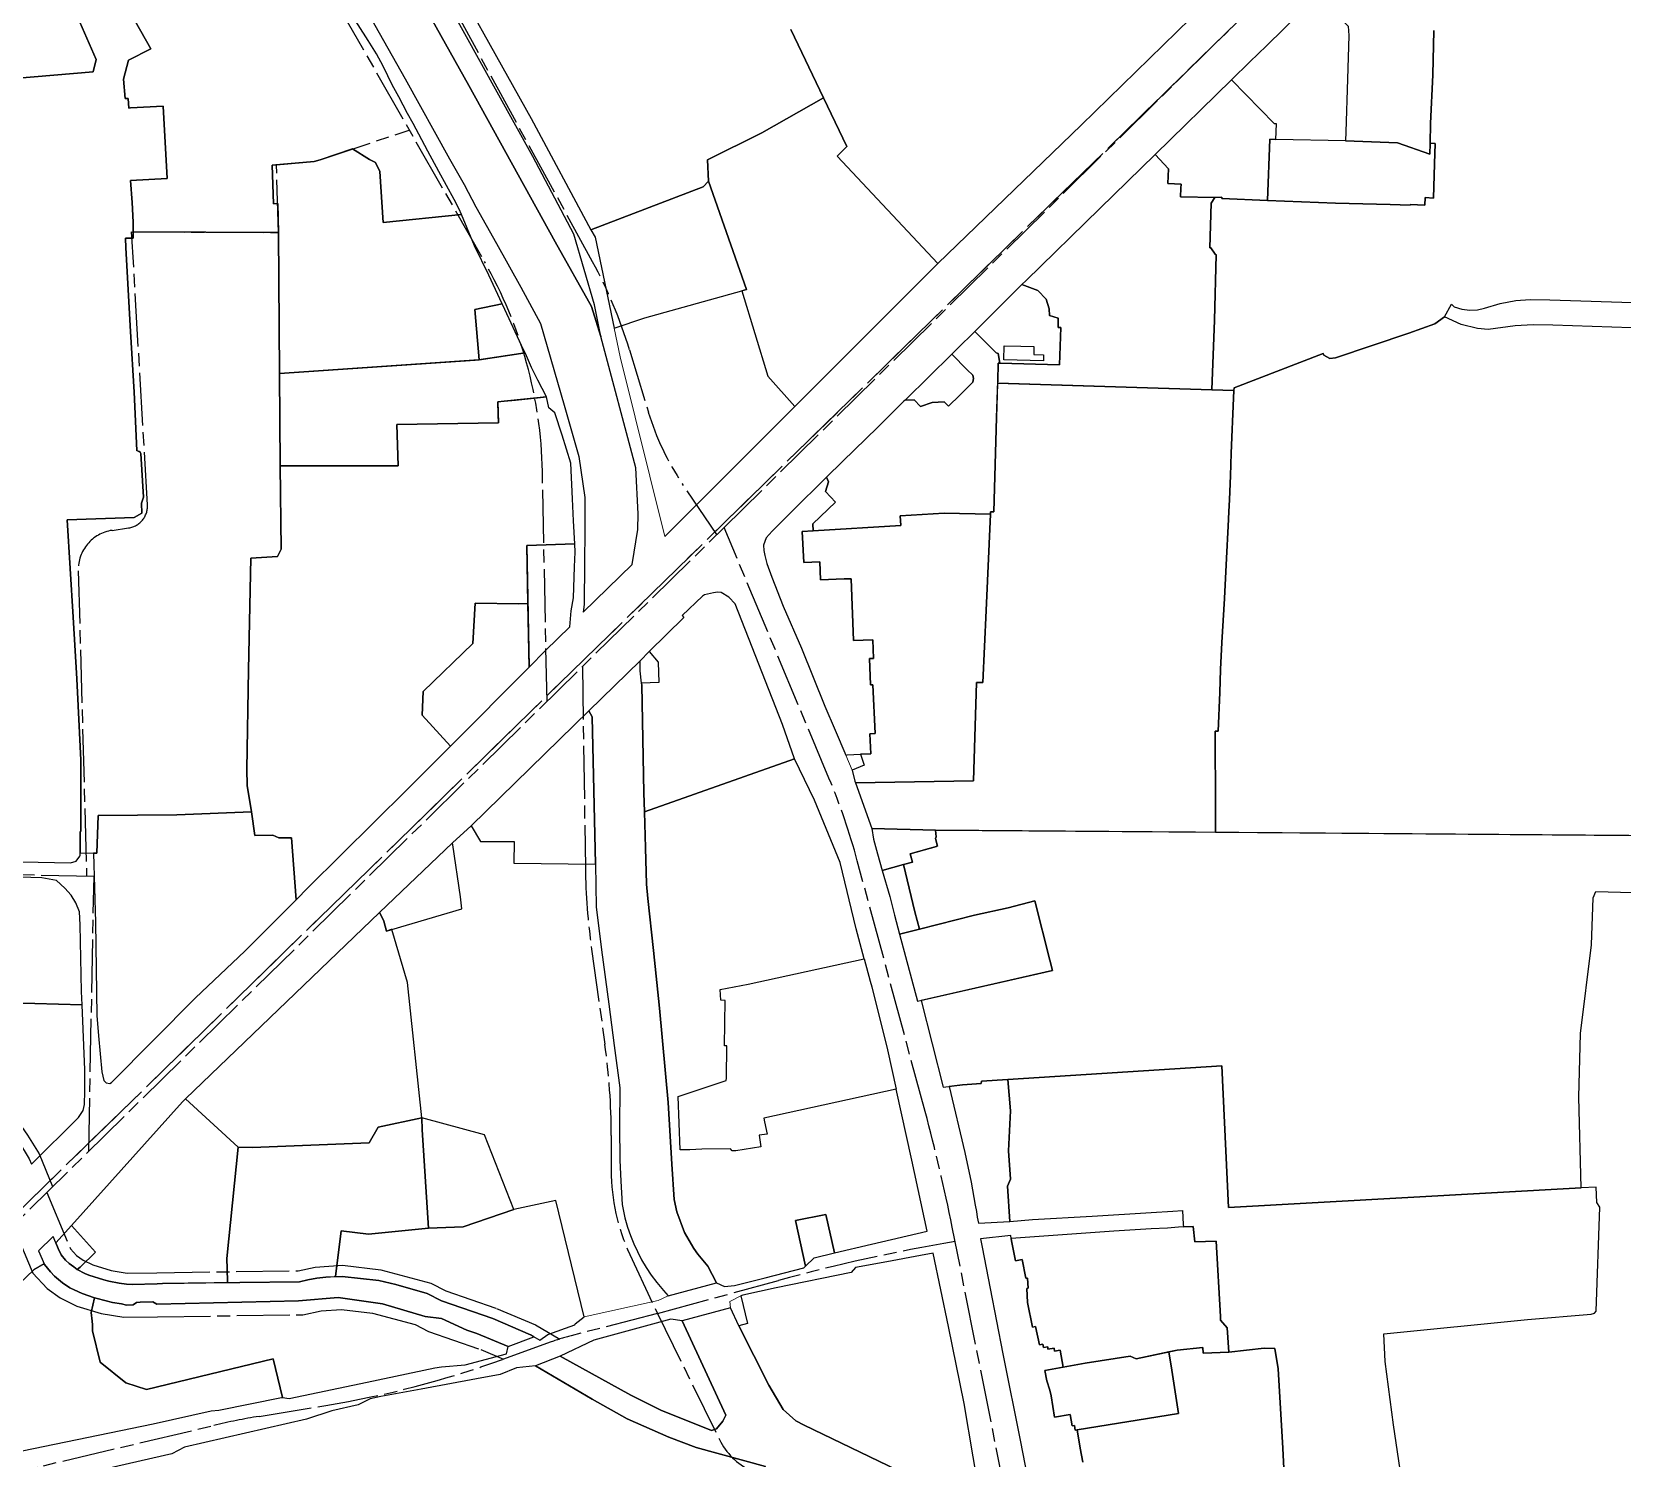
# Model space of a CAD drawing. Header units: millimetres. Extents: x 125232 to 134072, y 142885 to 152835.
# Drawn here: x 127564 to 128286, y 151137 to 151784 of the extents above; entities that cross this region are included whole.
import ezdxf

# ---------------------------------------------------------------- set-up
doc = ezdxf.new("R2010")
doc.units = ezdxf.units.MM
doc.linetypes.add('ACAD_ISO08W100', pattern=[36, 24, -3, 6, -3])
doc.linetypes.add('CENTER', pattern=[50.8, 31.75, -6.35, 6.35, -6.35])
for name, color, linetype in [('commerce', 10, 'Continuous'), ('commerce and residence', 32, 'Continuous'), ('culture', 21, 'Continuous'), ('green & plaza', 80, 'Continuous'), ('hospital', 231, 'Continuous'), ('industry', 35, 'Continuous'), ('military', 76, 'Continuous'), ('research & university', 30, 'Continuous'), ('reserve', 253, 'Continuous'), ('residence', 2, 'Continuous'), ('residence-bad', 41, 'Continuous'), ('villadom', 51, 'Continuous'), ('water', 4, 'Continuous'), ('老城北中心线', 7, 'ACAD_ISO08W100')]:
    doc.layers.add(name, color=color, linetype=linetype)
for name, color, linetype, lineweight in [('government', 221, 'Continuous', 0), ('municipal utilities', 151, 'Continuous', 0), ('school', 31, 'Continuous', 0), ('super block', 6, 'CENTER', 0)]:
    doc.layers.add(name, color=color, linetype=linetype, lineweight=lineweight)

msp = doc.modelspace()

# ---------------------------------------------------------------- linework, layer by layer
at = {"layer": 'commerce'}
for points in [[(128031.01, 151650.3), (128029.77, 151650.34), (128029.9, 151654.49), (128025.91, 151655.74), (128025.72, 151658.72), (128024.46, 151663.2), (128020.58, 151667.13), (128013.42, 151669.8), (127992.07, 151648.52), (127996.86, 151643.65), (128001.72, 151638.74), (128002.65, 151638.52), (128003.4, 151634.08), (128030.49, 151633.4)], [(127991.06, 151625.47), (127991.41, 151627.18), (127991.06, 151628.58), (127988.55, 151631.05), (127981.6, 151638.13), (127960.68, 151617.61), (127960.42, 151617.35), (127964.53, 151617.43), (127967.33, 151614.42), (127972.6, 151616.31), (127978.13, 151616.52), (127980.13, 151614.57), (127985.19, 151619.51)], [(128018.86, 151641.7), (128018.75, 151638.01), (128023.23, 151637.87), (128023.14, 151635.07), (128005.19, 151635.62), (128005.39, 151642.01), (128012.92, 151641.84)], [(127810.35, 151541.63), (127810.72, 151548.29), (127810.51, 151552.1), (127788.65, 151551.35), (127789.73, 151496.12), (127797.21, 151503.64), (127808.19, 151514.48), (127808.85, 151521.75), (127809.85, 151527.65)], [(127789.17, 151525), (127785.16, 151524.94), (127765.29, 151525.14), (127764.16, 151506.83), (127741.73, 151485.16), (127741.19, 151474.36), (127754.05, 151460.28), (127789.73, 151496.12)], [(127974.68, 151414.76), (127974.97, 151415.32), (127974.13, 151418.44), (127974.47, 151419.22), (127974.18, 151422.22), (127945.22, 151422.97), (127946.05, 151418.06), (127947.85, 151411.45), (127949.9, 151403.91), (127949.91, 151403.91), (127959.72, 151406.54), (127963.78, 151407.65), (127962.73, 151411.5)], [(127758.58, 151391.9), (127755.09, 151415.5), (127754.95, 151416.42), (127721.93, 151384.75), (127722.97, 151382.87), (127723.79, 151380.91), (127724.98, 151376.33), (127727.41, 151377.14), (127727.41, 151377.13), (127759.24, 151386.5)], [(127959.72, 151406.54), (127949.91, 151403.91), (127953.41, 151392.04), (127955.54, 151383.63), (127957.89, 151374.91), (127966.86, 151377.21), (127964.82, 151385.18)], [(128008.26, 151294.84), (128007.07, 151309.05), (127995, 151308.3), (127994.86, 151307.19), (127986.39, 151306.57), (127980.37, 151305.91), (127987.42, 151275.97), (127990.43, 151262.45), (127992.25, 151251.94), (127992.76, 151249.07), (127993.16, 151246.64), (127993.7, 151243.79), (128007.95, 151244.64), (128006.9, 151260.63), (128008.14, 151263.77), (128007.29, 151276.6)], [(128081.44, 151177.1), (128080.14, 151185.4), (128065.31, 151182.24), (128062.51, 151183.43), (128042.1, 151180.25), (128032.1, 151178.51), (128023.72, 151177.01), (128024.64, 151172.37), (128026.09, 151168.13), (128026.61, 151165.54), (128028.21, 151155.8), (128035.27, 151157.01), (128036.19, 151151.81), (128037.26, 151151.99), (128037.63, 151149.87), (128038.44, 151150.12), (128084.52, 151157.52)]]:
    msp.add_lwpolyline(points, close=True, dxfattribs=at)
msp.add_lwpolyline([(128041.01, 151135.33), (128039.86, 151141.73), (128038.44, 151150.12), (128037.63, 151149.87), (128037.26, 151151.99), (128036.19, 151151.81), (128035.27, 151157.01), (128028.21, 151155.8), (128026.61, 151165.54), (128026.09, 151168.13), (128024.64, 151172.37), (128023.72, 151177.01), (128032.1, 151178.51), (128030.72, 151186.27), (128028.22, 151185.82), (128027.99, 151187.08), (128025.23, 151186.7), (128025.09, 151187.75), (128023.2, 151187.39), (128022.92, 151188.9), (128021.3, 151188.59), (128019.62, 151197.03), (128018.13, 151196.73), (128015.93, 151207.79), (128015.56, 151214.25), (128016.26, 151214.29), (128016, 151218.9), (128015.23, 151218.86), (128013.55, 151227.29), (128010.46, 151226.68), (128008.64, 151235.85), (128008.55, 151236.91), (128008.42, 151238.31), (127994.57, 151236.7), (127995.29, 151232.96), (127998.91, 151214.2), (128004.73, 151184.55), (128012.74, 151144.65), (128016.72, 151124.36)], dxfattribs=at)
at = {"layer": 'commerce and residence'}
for points in [[(127777.76, 151660.46), (127777.51, 151660.99), (127765.18, 151658.42), (127767.16, 151635.64), (127787.94, 151638.81), (127786.37, 151642.06)], [(127818.35, 151473.66), (127816.91, 151476.25), (127763.52, 151424.16), (127767.74, 151416.99), (127782.97, 151416.96), (127782.84, 151407.23), (127819.84, 151406.68)], [(127734.55, 151353.05), (127727.41, 151377.13), (127727.17, 151377.06), (127724.98, 151376.33), (127723.79, 151380.91), (127722.97, 151382.87), (127721.93, 151384.75), (127633.8, 151300.22), (127657.78, 151278.36), (127664.28, 151278.21), (127717.18, 151280.32), (127721.3, 151287.36), (127741.02, 151291.58)], [(127924.35, 151247.81), (127910.66, 151245.08), (127915.21, 151224.37), (127919.15, 151228.17), (127928.41, 151230.38)]]:
    msp.add_lwpolyline(points, close=True, dxfattribs=at)
msp.add_lwpolyline([(127559.75, 151140.58), (127619.15, 151152.86), (127645.5, 151158.68), (127649, 151158.93), (127677.39, 151164.74), (127677.85, 151164.67), (127673.64, 151182.23), (127616.08, 151168.39), (127606.71, 151171.34), (127595.15, 151180.72), (127591.66, 151195.02), (127591.57, 151197.64), (127591.52, 151199.44), (127590.98, 151203.31), (127592.57, 151210.02), (127586.99, 151211.92), (127583.26, 151213.61), (127581.38, 151214.55), (127578.06, 151216.84), (127574.38, 151219.85), (127572.57, 151221.71), (127569.86, 151225.08), (127569.73, 151225.32), (127565, 151222.73), (127521.51, 151181.34)], dxfattribs=at)
at = {"layer": 'culture'}
msp.add_lwpolyline([(128019.26, 151390.11), (128007.08, 151386.97), (127991.84, 151383.6), (127966.86, 151377.21), (127957.89, 151374.91), (127966.02, 151344.52), (128027.22, 151358.54), (128026.04, 151363.23)], close=True, dxfattribs=at)
at = {"layer": 'government'}
msp.add_lwpolyline([(127940.14, 151456.66), (127934.12, 151456.37), (127933.52, 151456.14), (127936.4, 151449.37), (127941.82, 151451.73)], close=True, dxfattribs=at)
at = {"layer": 'green & plaza'}
for points in [[(127752.06, 151798.85), (127718.48, 151859.38), (127715.35, 151857.25), (127692.13, 151901.93), (127682.98, 151897.78), (127701.69, 151864.3), (127706.78, 151860.37), (127719.29, 151837.23), (127762.39, 151760.01), (127801.56, 151689.07), (127818.09, 151659.77), (127822.24, 151646.19), (127819.47, 151660.57), (127810.04, 151692.65), (127791.37, 151727.8)], [(127582.15, 151242.85), (127575, 151234.89), (127576.06, 151232.35), (127577.35, 151229.47), (127579.37, 151227.09), (127581.1, 151225.48), (127583.11, 151223.96), (127584.73, 151222.81), (127585.95, 151223.85), (127593, 151230.72)], [(127859.2, 151199.52), (127854.05, 151200.24), (127819.1, 151190.72), (127803.78, 151183.49), (127835.91, 151165.78), (127849.58, 151159), (127872.51, 151149.75), (127874.86, 151150.46), (127877.73, 151153.95), (127879.02, 151156.67)]]:
    msp.add_lwpolyline(points, close=True, dxfattribs=at)
at = {"layer": 'hospital'}
for points in [[(128128.85, 151742.67), (128128.07, 151742.71), (128108.57, 151762.72), (128073.84, 151728.79), (128079.88, 151722.33), (128079.59, 151715.6), (128085.64, 151715.34), (128085.57, 151713.53), (128085.42, 151709.49), (128100.92, 151709.27), (128104.19, 151709.35), (128104.17, 151708.8), (128124.89, 151707.97), (128125.86, 151735.7), (128128.68, 151735.65)], [(127586.91, 151342.99), (127533.05, 151344.43), (127531.8, 151300.09), (127542.96, 151295.25), (127549.69, 151291.16), (127553.88, 151286.97), (127557.97, 151281.03), (127562.94, 151273.04), (127563.94, 151270.59), (127585.27, 151291.82), (127587.38, 151294.92), (127587.92, 151297.75), (127588.19, 151303.68), (127588.19, 151313.37)]]:
    msp.add_lwpolyline(points, close=True, dxfattribs=at)
at = {"layer": 'industry'}
msp.add_lwpolyline([(127608.4, 151793.84), (127618.03, 151776.74), (127607.88, 151771.5), (127605.71, 151762.96), (127606.37, 151754.17), (127607.85, 151754.17), (127608.07, 151749.87), (127608.87, 151749.93), (127623.71, 151750.68), (127625.51, 151717.92), (127608.86, 151716.9), (127609.56, 151707.06), (127610.07, 151698.03), (127610.08, 151693.68), (127676.04, 151693.36), (127676.04, 151693.62), (127675.66, 151706.5), (127673.71, 151706.44), (127673.15, 151723.91), (127692.14, 151725.66), (127694.86, 151726.36), (127709.59, 151731.28), (127717.32, 151726.49), (127720.05, 151725.1), (127722.03, 151721.03), (127723.56, 151697.85), (127759.07, 151701.48), (127758.04, 151703.96), (127755.75, 151708.28), (127748.84, 151721.07), (127743.87, 151730.28), (127741.07, 151735.46), (127737.12, 151742.78), (127734.56, 151747.42), (127730.56, 151754.96), (127727.62, 151760.44), (127725.67, 151764.51), (127723.56, 151768.85), (127720.51, 151774.47), (127716.79, 151780.44), (127705.28, 151798.49)], dxfattribs=at)
at = {"layer": 'military'}
for points in [[(128161.48, 151787.03), (128161.75, 151782.72), (128161.12, 151763), (128160.44, 151739.08), (128160.31, 151734.97), (128183.85, 151734.04), (128198.48, 151728.98), (128198.66, 151733.82), (128198.79, 151742.84), (128199.88, 151764.97), (128200.37, 151784.97)], [(128406.88, 151418.87), (127974.18, 151422.22), (127974.47, 151419.22), (127974.13, 151418.44), (127975.09, 151414.87), (127962.73, 151411.5), (127963.78, 151407.65), (127959.72, 151406.54), (127964.82, 151385.18), (127966.86, 151377.21), (127991.84, 151383.6), (128007.08, 151386.97), (128019.26, 151390.11), (128026.04, 151363.23), (128027.22, 151358.54), (127967.62, 151344.88), (127977.73, 151305.62), (127986.39, 151306.57), (127994.86, 151307.19), (127995, 151308.3), (128007.07, 151309.05), (128104.13, 151315.18), (128107.08, 151250.95), (128267.22, 151259.93), (128266.09, 151301), (128266.81, 151329.88), (128271.81, 151370.16), (128272.69, 151391.44), (128273.87, 151394.28), (128301.86, 151393.55)]]:
    msp.add_lwpolyline(points, dxfattribs=at)
msp.add_lwpolyline([(128104.16, 151507.34), (128104.71, 151517.32), (128105.27, 151527.31), (128106.19, 151545.57), (128106.92, 151560.16), (128107.25, 151566.67), (128107.53, 151572.25), (128107.98, 151582.92), (128108.41, 151593.19), (128108.86, 151603.99), (128109.01, 151607.69), (128109.6, 151621.67), (128099.63, 151621.98), (128002.39, 151625.01), (128002.37, 151625.01), (128001.8, 151609.43), (128000.69, 151566.64), (127999.18, 151566.68), (127999.13, 151565.53), (127997.15, 151521.83), (127995.69, 151489.21), (127992.79, 151489.21), (127991.45, 151444.58), (127937.84, 151443.62), (127945.22, 151422.97), (127974.18, 151422.22), (128101.25, 151421.23), (128101.2, 151437.57), (128101.17, 151446.58), (128101.15, 151452.57), (128101.13, 151461.26), (128101.11, 151467.14), (128102.52, 151467.1), (128103.18, 151484.66), (128103.57, 151495.13)], close=True, dxfattribs=at)
at = {"layer": 'municipal utilities'}
for points in [[(128161.12, 151763), (128161.75, 151782.72), (128161.48, 151787.03), (128148.72, 151799.98), (128147.68, 151801.06), (128124.32, 151778.08), (128116.78, 151770.77), (128108.57, 151762.72), (128128.07, 151742.71), (128128.85, 151742.67), (128128.68, 151735.65), (128160.31, 151734.97), (128160.44, 151739.08)], [(128018.86, 151641.7), (128012.92, 151641.84), (128005.39, 151642.01), (128005.19, 151635.62), (128023.14, 151635.07), (128023.23, 151637.87), (128018.75, 151638.01)], [(127848.33, 151498.4), (127844.31, 151503.22), (127840.08, 151499.06), (127840.09, 151494.48), (127840.81, 151488.82), (127848.59, 151489.12)], [(127885.83, 151210.82), (127880.83, 151208.36), (127881.12, 151205.39), (127884.99, 151197.32), (127888.87, 151198.27)]]:
    msp.add_lwpolyline(points, close=True, dxfattribs=at)
at = {"layer": 'research & university'}
for points in [[(127583.79, 151793.71), (127593.25, 151771.89), (127591.92, 151766.35), (127536.33, 151761.63), (127533.49, 151774.94), (127528.17, 151791.45)], [(127530.35, 151408.34), (127581.65, 151407.37), (127584.27, 151408.17), (127585.87, 151410.33), (127585.97, 151410.82), (127585.95, 151421.53), (127586.36, 151421.53), (127586.29, 151446.92), (127586.25, 151453.88), (127585.68, 151466.33), (127584.48, 151490.79), (127582.91, 151518.79), (127580.06, 151562.99), (127610.6, 151564.05), (127614.02, 151565.95), (127613.92, 151570.52), (127614.83, 151573.24), (127613.5, 151593.15), (127613.33, 151593.59), (127612.78, 151593.95), (127612.1, 151594.26), (127611.8, 151594.29), (127610.51, 151620.98), (127608.86, 151648.46), (127606.8, 151686.46), (127606.57, 151690.81), (127610.07, 151690.79), (127610.08, 151693.68), (127610.07, 151698.03), (127609.56, 151707.06), (127608.86, 151716.9), (127625.51, 151717.92), (127623.71, 151750.68), (127608.87, 151749.93), (127608.07, 151749.87), (127607.85, 151754.17), (127606.37, 151754.17), (127605.71, 151762.96), (127607.88, 151771.5), (127618.03, 151776.74), (127608.4, 151793.84)], [(128186.29, 151123.72), (128181.95, 151152.29), (128178.24, 151181.14), (128177.68, 151193.63), (128242.78, 151200.06), (128271.77, 151202.48), (128273.31, 151203.02), (128274.04, 151203.95), (128275.68, 151251.12), (128274.28, 151253.16), (128273.94, 151260.25), (128267.22, 151259.93), (128266.09, 151301), (128266.81, 151329.88), (128271.81, 151370.16), (128272.69, 151391.44), (128273.87, 151394.28), (128301.86, 151393.55)]]:
    msp.add_lwpolyline(points, dxfattribs=at)
msp.add_lwpolyline([(127787.94, 151638.81), (127767.01, 151635.62), (127676.43, 151629.35), (127676.79, 151587.43), (127730.3, 151587.55), (127729.73, 151606.29), (127775.88, 151607.05), (127775.73, 151610.85), (127775.52, 151616.52), (127778.39, 151616.82), (127783.64, 151617.37), (127793.63, 151618.41), (127797.63, 151618.83), (127795.75, 151622.6), (127793.64, 151626.44), (127790.81, 151632.12), (127788.55, 151637.37)], close=True, dxfattribs=at)
at = {"layer": 'reserve'}
msp.add_lwpolyline([(127744.82, 151827.24), (127790.72, 151745.05), (127817.84, 151694.65), (127868.69, 151714.05), (127871.11, 151716.68), (127870.68, 151726.41), (127895.37, 151738.59), (127923.39, 151754.44), (127908.52, 151785.55)], dxfattribs=at)
msp.add_lwpolyline([(127883.28, 151524.84), (127880.36, 151527.83), (127876.86, 151529.99), (127875.3, 151530.2), (127873.48, 151529.88), (127869.42, 151528.91), (127868.4, 151528.36), (127859.18, 151519.55), (127859.99, 151518.66), (127844.31, 151503.22), (127848.33, 151498.4), (127848.59, 151489.12), (127840.79, 151488.82), (127840.89, 151488.03), (127841.86, 151439.08), (127842.1, 151430.49), (127910.22, 151454.51), (127904.82, 151470.17)], close=True, dxfattribs=at)
at = {"layer": 'residence'}
for points in [[(127908.52, 151785.55), (127923.39, 151754.44), (127933.87, 151732.43), (127929.61, 151728.02), (127975.22, 151679.33), (128040.25, 151742.01), (128145.67, 151845.05)], [(127528.17, 151791.45), (127533.49, 151774.94), (127536.33, 151761.63), (127591.92, 151766.35), (127593.25, 151771.89), (127583.79, 151793.71)], [(128200.37, 151784.97), (128199.88, 151764.97), (128198.79, 151742.84), (128198.66, 151733.84), (128200.97, 151733.77), (128200.7, 151724.5), (128200.11, 151708.96), (128196.42, 151709.19), (128196.26, 151705.84), (128189.62, 151706.15), (128189.61, 151705.75), (128180.51, 151706.1), (128155.68, 151706.73), (128124.89, 151707.97), (128104.17, 151708.8), (128104.19, 151709.35), (128100.92, 151709.27), (128099.23, 151706.68), (128098.65, 151686.45), (128099.05, 151686.44), (128101.02, 151683.51), (128101.58, 151683.22), (128100.8, 151653.6), (128099.63, 151621.98), (128109.6, 151621.67), (128109.65, 151622.93), (128150.11, 151638.46), (128150.41, 151637.68), (128153.16, 151636.16), (128155.75, 151636.46), (128188.91, 151647.65), (128200.83, 151651.88), (128205.24, 151655.18), (128208.31, 151660.8), (128209.61, 151659.65), (128213.08, 151658.56), (128216.69, 151658.11), (128220.08, 151658.29), (128223.38, 151659.04), (128230.36, 151661.17), (128237.53, 151662.47), (128244.04, 151662.93), (128252.94, 151662.81), (128332.33, 151660.23)], [(128186.29, 151123.72), (128181.95, 151152.29), (128178.24, 151181.14), (128177.68, 151193.63), (128242.78, 151200.06), (128271.77, 151202.48), (128273.31, 151203.02), (128274.04, 151203.95), (128275.68, 151251.12), (128274.28, 151253.16), (128273.94, 151260.25), (128267.22, 151259.93), (128107.08, 151250.95), (128104.13, 151315.18), (128007.07, 151309.05), (128008.26, 151294.84), (128007.29, 151276.6), (128008.14, 151263.77), (128006.9, 151260.63), (128007.95, 151244.64), (128018.2, 151245.45), (128045.28, 151246.96), (128071.99, 151248.64), (128081.81, 151249.28), (128086.27, 151249.59), (128086.62, 151243.24), (128086.68, 151242.23), (128091.12, 151242.27), (128091.82, 151235.35), (128101.53, 151235.74), (128103.53, 151201.48), (128103.52, 151199.81), (128106.6, 151196.36), (128107.31, 151185.25), (128107.31, 151185.25), (128123.32, 151187.09), (128128.16, 151186.96), (128129.72, 151177.82), (128131.78, 151141.71), (128132.82, 151120.46)], [(128132.82, 151120.46), (128131.78, 151141.71), (128129.72, 151177.82), (128128.16, 151186.96), (128123.32, 151187.09), (128107.31, 151185.25), (128107.31, 151185.25), (128095.65, 151184.82), (128095.56, 151187.39), (128083.86, 151186.2), (128080.14, 151185.4), (128081.44, 151177.1), (128084.52, 151157.52), (128038.44, 151150.12), (128039.86, 151141.73), (128041.01, 151135.33)], [(127896.98, 151133.49), (127865.58, 151142.02), (127853.21, 151146.68), (127834.24, 151155.04), (127818.42, 151163.92), (127792.59, 151179.04), (127784.01, 151178.25), (127776.69, 151175.25), (127765.85, 151173.15), (127740.82, 151168.59), (127722.53, 151165.24), (127717.61, 151164.15), (127712.24, 151161.47), (127700.19, 151158.75), (127688.73, 151154.91), (127633.38, 151142.24), (127627.59, 151139.14), (127627.59, 151139.14), (127597.79, 151132.31)]]:
    msp.add_lwpolyline(points, dxfattribs=at)
for points in [[(127929.61, 151728.02), (127933.87, 151732.43), (127923.39, 151754.44), (127895.37, 151738.59), (127870.68, 151726.41), (127871.11, 151716.68), (127888.36, 151667.54), (127886.25, 151666.91), (127898.02, 151628.2), (127910.31, 151614.38), (127975.22, 151679.33)], [(127771.41, 151674.03), (127764.98, 151687.33), (127759.07, 151701.48), (127723.56, 151697.85), (127722.03, 151721.03), (127720.05, 151725.1), (127717.32, 151726.49), (127709.59, 151731.28), (127694.86, 151726.36), (127692.14, 151725.66), (127673.15, 151723.91), (127673.71, 151706.44), (127675.66, 151706.5), (127676.05, 151693.36), (127676.04, 151693.36), (127676.43, 151629.35), (127765.27, 151635.5), (127767.01, 151635.62), (127767.16, 151635.64), (127765.18, 151658.42), (127777.51, 151660.99)], [(128101.58, 151683.22), (128101.02, 151683.51), (128099.05, 151686.44), (128098.65, 151686.45), (128099.23, 151706.68), (128100.92, 151709.27), (128085.42, 151709.49), (128085.57, 151713.53), (128085.64, 151715.34), (128079.59, 151715.6), (128079.88, 151722.33), (128073.84, 151728.79), (128048.73, 151704.25), (128015.26, 151671.63), (128013.42, 151669.8), (128020.58, 151667.13), (128024.46, 151663.2), (128025.72, 151658.72), (128025.91, 151655.74), (128029.9, 151654.49), (128029.77, 151650.34), (128031.01, 151650.3), (128030.49, 151633.4), (128003.4, 151634.08), (128002.6, 151634.1), (128002.4, 151625.9), (128002.37, 151625.01), (128099.63, 151621.98), (128100.8, 151653.6)], [(128200.7, 151724.5), (128200.97, 151733.77), (128198.66, 151733.84), (128198.48, 151728.98), (128183.85, 151734.04), (128160.31, 151734.97), (128128.68, 151735.65), (128125.86, 151735.7), (128124.89, 151707.97), (128155.68, 151706.73), (128180.51, 151706.1), (128189.61, 151705.75), (128189.62, 151706.15), (128196.26, 151705.84), (128196.42, 151709.19), (128200.11, 151708.96)], [(127871.11, 151716.68), (127868.69, 151714.05), (127817.84, 151694.65), (127819.7, 151691.19), (127828.31, 151650), (127842.34, 151654.58), (127886.25, 151666.91), (127888.36, 151667.54)], [(127676.79, 151587.43), (127676.43, 151629.35), (127676.04, 151693.36), (127610.08, 151693.68), (127610.07, 151690.79), (127606.57, 151690.81), (127606.8, 151686.46), (127608.86, 151648.46), (127610.51, 151620.98), (127611.79, 151594.41), (127613.28, 151593.72), (127613.5, 151593.15), (127614.83, 151573.24), (127613.92, 151570.52), (127614.02, 151565.95), (127610.6, 151564.05), (127580.06, 151562.99), (127582.91, 151518.79), (127584.48, 151490.79), (127585.68, 151466.33), (127586.25, 151453.88), (127586.29, 151446.92), (127586.36, 151421.53), (127585.95, 151421.53), (127585.97, 151411.93), (127592.02, 151411.7), (127593.57, 151411.7), (127594.23, 151428.78), (127629.85, 151429.11), (127663.77, 151430.46), (127661.79, 151442.46), (127661.68, 151449.84), (127662.4, 151495), (127663.48, 151545.6), (127675.6, 151546.41), (127677.22, 151549.64)], [(128001.8, 151609.43), (128002.4, 151625.9), (128002.6, 151634.1), (128003.4, 151634.08), (128002.65, 151638.52), (128001.72, 151638.74), (127996.86, 151643.65), (127992.07, 151648.52), (127984.07, 151640.54), (127981.6, 151638.13), (127988.55, 151631.05), (127991.06, 151628.58), (127991.41, 151627.18), (127991.06, 151625.47), (127985.19, 151619.51), (127980.13, 151614.57), (127978.13, 151616.52), (127972.6, 151616.31), (127967.33, 151614.42), (127964.53, 151617.43), (127960.42, 151617.35), (127959.72, 151616.67), (127947.95, 151605.06), (127931.93, 151589.48), (127924.65, 151582.28), (127925.57, 151580.18), (127924.19, 151575.79), (127928.83, 151571.08), (127918.52, 151561.23), (127918.71, 151558.05), (127958.44, 151560.42), (127958.18, 151564.79), (127978.12, 151565.98), (127999.13, 151565.53), (127999.18, 151566.68), (128000.69, 151566.64)], [(127765.29, 151525.14), (127785.16, 151524.94), (127789.17, 151525), (127788.65, 151551.35), (127810.51, 151552.1), (127809.91, 151562.61), (127809.43, 151572.52), (127808.65, 151588.69), (127804.75, 151601.37), (127801.38, 151611.57), (127798.65, 151613.85), (127797.63, 151618.83), (127775.52, 151616.52), (127775.88, 151607.05), (127729.73, 151606.29), (127730.3, 151587.55), (127676.79, 151587.43), (127677.22, 151549.64), (127675.6, 151546.41), (127663.48, 151545.6), (127662.4, 151495), (127661.68, 151449.84), (127661.79, 151442.46), (127663.77, 151430.46), (127665.29, 151419.7), (127673.42, 151419.88), (127676.25, 151418.72), (127681.94, 151418.76), (127684.02, 151390.6), (127689.47, 151396.1), (127734.48, 151440.61), (127754.05, 151460.28), (127741.19, 151474.36), (127741.73, 151485.16), (127764.16, 151506.83)], [(127945.7, 151508.55), (127936.9, 151508.2), (127935.86, 151536.23), (127932.75, 151536.21), (127922.03, 151535.78), (127921.7, 151543.98), (127914.4, 151543.66), (127913.74, 151557.75), (127918.71, 151558.05), (127918.52, 151561.23), (127928.83, 151571.08), (127924.19, 151575.79), (127925.57, 151580.18), (127924.65, 151582.28), (127908.82, 151566.63), (127900.11, 151557.88), (127897.3, 151554.85), (127896.17, 151551.53), (127896.26, 151549.08), (127896.69, 151546.84), (127897.56, 151543.15), (127899.88, 151537.01), (127905.09, 151523.78), (127913.42, 151504.79), (127923.95, 151478.51), (127928.66, 151467.6), (127933.52, 151456.14), (127934.12, 151456.37), (127940.14, 151456.66), (127944.76, 151456.87), (127944.33, 151465.96), (127946.83, 151466.08), (127945.7, 151488.11), (127944.72, 151488.06), (127944.16, 151500.01), (127946.07, 151500.01)], [(127997.15, 151521.83), (127999.13, 151565.53), (127978.12, 151565.98), (127958.18, 151564.79), (127958.44, 151560.42), (127918.71, 151558.05), (127913.74, 151557.75), (127914.4, 151543.66), (127921.7, 151543.98), (127922.03, 151535.78), (127932.75, 151536.21), (127935.86, 151536.23), (127936.9, 151508.2), (127945.7, 151508.55), (127946.07, 151500.01), (127944.16, 151500.01), (127944.72, 151488.06), (127945.7, 151488.11), (127946.83, 151466.08), (127944.33, 151465.96), (127944.76, 151456.87), (127940.14, 151456.66), (127941.82, 151451.73), (127936.4, 151449.37), (127937.58, 151444.34), (127937.84, 151443.62), (127991.45, 151444.58), (127992.79, 151489.21), (127995.69, 151489.21)], [(127930.85, 151407.46), (127919.24, 151435.81), (127910.22, 151454.51), (127842.1, 151430.49), (127842.55, 151414.16), (127843.01, 151397.62), (127843.6, 151391.21), (127846.17, 151367.62), (127848.98, 151341.45), (127852.84, 151298.63), (127854.47, 151270.57), (127855.52, 151254.6), (127856.82, 151249.05), (127860.33, 151239.58), (127864.47, 151232.28), (127866.28, 151229.73), (127870.85, 151224.34), (127874.84, 151216.77), (127878.42, 151215.17), (127882.89, 151215.57), (127896.93, 151219.06), (127914.46, 151223.64), (127915.21, 151224.37), (127910.66, 151245.08), (127924.35, 151247.81), (127928.41, 151230.38), (127945.13, 151234.37), (127970.41, 151240.22), (127963.46, 151272.49), (127956.35, 151304.6), (127896.24, 151291.56), (127896.6, 151289.8), (127897.74, 151284.26), (127894.21, 151283.78), (127894.92, 151278.42), (127883.5, 151276.74), (127881.89, 151276.64), (127881.18, 151277.6), (127868.09, 151277.5), (127862.69, 151277.17), (127858.34, 151277.06), (127857.4, 151301.28), (127879.21, 151308.62), (127879.27, 151309.7), (127879.48, 151324.31), (127878.42, 151324.33), (127878.72, 151344.93), (127876.72, 151344.97), (127876.45, 151349.95), (127889.2, 151352.25), (127941.81, 151363.8), (127938.15, 151377.43)], [(127681.94, 151418.76), (127676.25, 151418.72), (127673.42, 151419.88), (127665.29, 151419.7), (127663.77, 151430.46), (127629.85, 151429.11), (127594.23, 151428.78), (127593.57, 151411.7), (127592.02, 151411.7), (127592.96, 151380.25), (127593.66, 151338.11), (127594.28, 151328.87), (127595.9, 151312.53), (127596.78, 151308.52), (127597.88, 151307.59), (127599.43, 151307.29), (127600.22, 151307.67), (127638.3, 151346.07), (127660.82, 151367.21), (127684.02, 151390.6)], [(127585.71, 151385.13), (127584.13, 151389.23), (127581.92, 151392.7), (127579.09, 151395.85), (127575.3, 151399.31), (127568.68, 151400.57), (127513.76, 151402.19), (127512.06, 151315.35), (127510.47, 151309.56), (127511.77, 151308.97), (127526.58, 151302.36), (127531.8, 151300.09), (127533.05, 151344.43), (127586.91, 151342.99), (127586.65, 151348.9), (127586.02, 151379.15)], [(127657.78, 151278.36), (127633.8, 151300.22), (127632.42, 151298.89), (127582.15, 151242.85), (127593, 151230.72), (127585.95, 151223.85), (127584.73, 151222.81), (127588.18, 151221.02), (127590.01, 151220.27), (127596.8, 151218.1), (127598.99, 151217.55), (127603.74, 151216.64), (127607.01, 151216.18), (127609.69, 151216.09), (127620.92, 151216.36), (127623.45, 151216.42), (127652.87, 151216.86), (127652.67, 151223.37), (127652.54, 151227.5), (127652.59, 151227.84)], [(127741.19, 151286.15), (127741.02, 151291.58), (127721.3, 151287.36), (127717.18, 151280.32), (127664.28, 151278.21), (127657.78, 151278.36), (127652.59, 151227.84), (127652.54, 151227.5), (127652.67, 151223.37), (127652.87, 151216.86), (127658.42, 151216.94), (127685.49, 151217.28), (127689.3, 151218.16), (127693.36, 151218.89), (127697.51, 151219.41), (127701.9, 151219.59), (127704.39, 151240.31), (127716.87, 151238.79), (127744.11, 151241.51)], [(127769.47, 151283.91), (127741.02, 151291.58), (127741.19, 151286.15), (127744.1, 151241.64), (127759.84, 151242.15), (127782.88, 151250)], [(127801.86, 151254.18), (127782.88, 151250), (127759.84, 151242.15), (127744.1, 151241.64), (127744.11, 151241.51), (127716.87, 151238.79), (127704.39, 151240.31), (127701.9, 151219.59), (127704.93, 151219.71), (127721.52, 151217.77), (127729.29, 151215.98), (127743.42, 151211.95), (127750, 151208.55), (127773.22, 151200.53), (127790.38, 151193.17), (127794.55, 151190.77), (127798.28, 151193.27), (127810.48, 151197.66), (127810.59, 151198.22), (127814.78, 151201.36)], [(128101.53, 151235.74), (128091.82, 151235.35), (128091.12, 151242.27), (128086.68, 151242.23), (128084.5, 151242.09), (128079.52, 151241.65), (128072.08, 151241.29), (128055.18, 151240.2), (128042.34, 151239.38), (128008.55, 151236.91), (128008.64, 151235.85), (128010.46, 151226.68), (128013.55, 151227.29), (128015.23, 151218.86), (128016, 151218.9), (128016.26, 151214.29), (128015.56, 151214.25), (128015.93, 151207.79), (128018.13, 151196.73), (128019.62, 151197.03), (128021.3, 151188.59), (128022.92, 151188.9), (128023.2, 151187.39), (128025.09, 151187.75), (128025.23, 151186.7), (128027.99, 151187.08), (128028.22, 151185.82), (128030.72, 151186.27), (128032.1, 151178.51), (128042.1, 151180.25), (128062.51, 151183.43), (128065.31, 151182.24), (128083.86, 151186.2), (128095.56, 151187.39), (128095.65, 151184.82), (128107.31, 151185.25), (128106.6, 151196.36), (128103.52, 151199.81), (128103.53, 151201.48)], [(127980.14, 151196.96), (127973.1, 151230.21), (127967.42, 151229.12), (127952.08, 151226.31), (127937.91, 151223.77), (127935.88, 151221.52), (127901.82, 151214.56), (127886.79, 151211.13), (127885.83, 151210.82), (127888.87, 151198.27), (127884.99, 151197.32), (127898.53, 151170.34), (127905.07, 151159.35), (127910.72, 151154.19), (127914.55, 151152.25), (127956.91, 151131.81), (127995.34, 151113.67), (127987.13, 151162.06)], [(127766.06, 151193.8), (127761.55, 151195.26), (127750, 151200.59), (127742.61, 151201.46), (127723.22, 151207.24), (127703.08, 151210.16), (127685.13, 151208.54), (127620.79, 151207.11), (127618.94, 151208.17), (127613.32, 151208.02), (127611.66, 151207.87), (127610.01, 151206.78), (127607.12, 151206.59), (127604.83, 151207.18), (127600.66, 151207.92), (127593.78, 151209.61), (127592.57, 151210.02), (127590.98, 151203.31), (127591.52, 151199.44), (127591.57, 151197.64), (127591.66, 151195.02), (127595.15, 151180.72), (127606.71, 151171.34), (127616.08, 151168.39), (127673.64, 151182.23), (127677.85, 151164.67), (127680.86, 151164.27), (127716.29, 151171.68), (127746.97, 151178.22), (127750, 151178.66), (127760.74, 151179.54), (127779.55, 151184.57), (127780.32, 151187.88)]]:
    msp.add_lwpolyline(points, close=True, dxfattribs=at)
at = {"layer": 'residence-bad'}
msp.add_lwpolyline([(127897.74, 151284.26), (127894.21, 151283.78), (127894.92, 151278.42), (127883.5, 151276.74), (127881.89, 151276.64), (127881.18, 151277.6), (127868.09, 151277.5), (127862.69, 151277.17), (127858.34, 151277.06), (127857.4, 151301.28), (127879.21, 151308.62), (127879.27, 151309.7), (127879.48, 151324.31), (127878.42, 151324.33), (127878.72, 151344.93), (127876.72, 151344.97), (127876.45, 151349.95), (127889.2, 151352.25), (127941.81, 151363.8), (127944.55, 151353.6), (127945.23, 151351.08), (127952.4, 151322.43), (127956.35, 151304.6), (127896.24, 151291.56), (127896.6, 151289.8)], close=True, dxfattribs=at)
at = {"layer": 'school'}
for points in [[(127886.25, 151666.91), (127842.34, 151654.58), (127828.31, 151650), (127831.05, 151636.89), (127851.37, 151555.4), (127910.31, 151614.38), (127898.02, 151628.2)], [(127822.58, 151367.94), (127820.2, 151387.41), (127819.84, 151406.68), (127782.84, 151407.23), (127782.97, 151416.96), (127767.74, 151416.99), (127763.52, 151424.16), (127754.95, 151416.42), (127758.58, 151391.9), (127759.24, 151386.5), (127727.41, 151377.13), (127734.55, 151353.05), (127741.02, 151291.58), (127769.47, 151283.91), (127782.88, 151250), (127801.86, 151254.18), (127814.78, 151201.36), (127848.36, 151208.69), (127852.88, 151210.92), (127850.71, 151213.26), (127847.69, 151216.9), (127845.16, 151220.3), (127842.93, 151223.68), (127840.82, 151227.24), (127838.87, 151230.98), (127837.26, 151234.48), (127835.73, 151238.32), (127834.47, 151242.03), (127833.27, 151246.3), (127832.39, 151250), (127831.97, 151252.39), (127831.4, 151262.91), (127830.88, 151272.41), (127830.85, 151287.68), (127830.86, 151305.31), (127828.31, 151324.43), (127825.87, 151343.15)]]:
    msp.add_lwpolyline(points, close=True, dxfattribs=at)
at = {"layer": 'super block'}
msp.add_lwpolyline([(126799.04, 151927.82), (126738.42, 151521.59), (127278.82, 150970.57), (127470.87, 151163.99), (127482.02, 151174.87), (128184.14, 151860.13)], dxfattribs=at)
msp.add_lwpolyline([(128509.21, 151279.51), (128506.19, 151324.98), (128495.11, 151492.06), (128497.86, 151634.67), (128501.86, 151658.51), (128534.1, 151822.94), (128385.23, 151918.93), (128356.33, 151928.19), (128342.53, 151929.35), (128328.73, 151930.52), (128292.94, 151922.44), (128247.69, 151903.8), (128184.14, 151860.13), (127482.02, 151174.87), (127470.87, 151163.99), (127278.82, 150970.57), (127908.74, 150328.28), (128156.98, 150568.56), (128157.16, 150568.16), (128231.55, 150624.41), (128278.41, 150645.69), (128342.14, 150662.15), (128501.88, 150663.94), (128507.33, 150766.15)], close=True, dxfattribs=at)
at = {"layer": 'villadom'}
msp.add_lwpolyline([(128298.88, 151649.89), (128254.37, 151651.39), (128245.35, 151651.52), (128237.26, 151650.99), (128224.97, 151649.38), (128220.1, 151649.84), (128212.69, 151651.69), (128205.24, 151655.18), (128200.83, 151651.88), (128188.91, 151647.65), (128155.75, 151636.46), (128153.16, 151636.16), (128150.41, 151637.68), (128150.11, 151638.46), (128109.65, 151622.93), (128109.6, 151621.67), (128109.01, 151607.69), (128108.86, 151603.99), (128108.41, 151593.19), (128107.98, 151582.92), (128107.53, 151572.25), (128107.25, 151566.67), (128106.92, 151560.16), (128106.19, 151545.57), (128105.27, 151527.31), (128104.71, 151517.32), (128104.16, 151507.34), (128103.57, 151495.13), (128103.18, 151484.66), (128102.52, 151467.1), (128101.11, 151467.14), (128101.13, 151461.26), (128101.15, 151452.57), (128101.17, 151446.58), (128101.2, 151437.57), (128101.25, 151421.23), (128406.88, 151418.87)], dxfattribs=at)
at = {"layer": 'water'}
for points in [[(127704.62, 151814.34), (127733.49, 151763.08), (127753.68, 151726.73), (127760.31, 151715.23), (127765.52, 151705.08), (127774.95, 151688.46), (127785.97, 151668.59), (127794.94, 151652.14), (127805.71, 151615.03), (127812.39, 151591.66), (127815, 151573.1), (127815.04, 151558), (127814.88, 151543.47), (127814.78, 151524.55), (127814.35, 151521.16), (127836.52, 151542.72), (127839.03, 151558.62), (127839.19, 151565.74), (127838.22, 151586.66), (127822.24, 151646.19), (127818.09, 151659.77), (127801.56, 151689.07), (127762.39, 151760.01), (127719.29, 151837.23)], [(127956.91, 151131.81), (127914.55, 151152.25), (127910.72, 151154.19), (127905.07, 151159.35), (127898.53, 151170.34), (127884.99, 151197.32), (127881.12, 151205.39), (127859.2, 151199.52), (127879.02, 151156.67), (127877.73, 151153.95), (127874.86, 151150.46), (127872.51, 151149.75), (127849.58, 151159), (127835.91, 151165.78), (127803.78, 151183.49), (127792.59, 151179.04), (127818.42, 151163.92), (127834.24, 151155.04), (127853.21, 151146.68), (127865.58, 151142.02), (127896.98, 151133.49)]]:
    msp.add_lwpolyline(points, dxfattribs=at)
for points in [[(127841.86, 151439.08), (127840.89, 151488.03), (127840.79, 151488.82), (127840.81, 151488.82), (127840.09, 151494.48), (127840.08, 151499.06), (127816.91, 151476.25), (127818.35, 151473.66), (127819.84, 151406.68), (127820.2, 151387.41), (127822.58, 151367.94), (127825.87, 151343.15), (127828.31, 151324.43), (127830.86, 151305.31), (127830.85, 151287.68), (127830.88, 151272.41), (127831.4, 151262.91), (127831.97, 151252.39), (127832.39, 151250), (127833.27, 151246.3), (127834.47, 151242.03), (127835.73, 151238.32), (127837.26, 151234.48), (127838.87, 151230.98), (127840.82, 151227.24), (127842.93, 151223.68), (127845.16, 151220.3), (127847.69, 151216.9), (127850.71, 151213.26), (127852.88, 151210.92), (127874.84, 151216.77), (127870.85, 151224.34), (127866.28, 151229.73), (127864.47, 151232.28), (127860.33, 151239.58), (127856.82, 151249.05), (127855.52, 151254.6), (127854.47, 151270.57), (127852.84, 151298.63), (127848.98, 151341.45), (127846.17, 151367.62), (127843.6, 151391.21), (127843.01, 151397.62), (127842.55, 151414.16), (127842.1, 151430.49)], [(127729.29, 151215.98), (127721.52, 151217.77), (127704.93, 151219.71), (127697.51, 151219.41), (127693.36, 151218.89), (127689.3, 151218.16), (127685.49, 151217.28), (127658.42, 151216.94), (127623.45, 151216.42), (127620.92, 151216.36), (127609.69, 151216.09), (127607.01, 151216.18), (127603.74, 151216.64), (127598.99, 151217.55), (127596.8, 151218.1), (127590.01, 151220.27), (127588.18, 151221.02), (127584.73, 151222.81), (127583.11, 151223.96), (127581.1, 151225.48), (127579.37, 151227.09), (127577.35, 151229.47), (127576.06, 151232.35), (127575, 151234.89), (127573.79, 151237.8), (127567.15, 151231.26), (127569.86, 151225.08), (127572.57, 151221.71), (127574.38, 151219.85), (127578.06, 151216.84), (127581.38, 151214.55), (127583.26, 151213.61), (127586.99, 151211.92), (127592.57, 151210.02), (127593.78, 151209.61), (127600.66, 151207.92), (127604.83, 151207.18), (127607.12, 151206.59), (127610.01, 151206.78), (127611.66, 151207.87), (127613.32, 151208.02), (127618.94, 151208.17), (127620.79, 151207.11), (127685.13, 151208.54), (127703.08, 151210.16), (127723.22, 151207.24), (127742.61, 151201.46), (127750, 151200.59), (127761.55, 151195.26), (127766.06, 151193.8), (127780.32, 151187.88), (127791.85, 151192.32), (127790.38, 151193.17), (127773.22, 151200.53), (127750, 151208.55), (127743.42, 151211.95)]]:
    msp.add_lwpolyline(points, close=True, dxfattribs=at)
at = {"layer": '老城北中心线', "linetype": 'ACAD_ISO08W100', "lineweight": 25}
for p, q in [((127649.12, 151890.8), (127769.49, 151680.15)), ((127878.26, 151559.51), (128174.02, 151850.87)), ((127818.56, 151680.1), (127729.75, 151842.5)), ((127835.3, 151640.16), (127843.86, 151611.9)), ((127797.88, 151480.62), (127795.8, 151584.92)), ((127874.99, 151556.3), (127859.38, 151579.32)), ((127486.09, 151174.6), (127878.26, 151559.51)), ((127600.54, 151558.23), (127608.03, 151559.33)), ((127925.83, 151445.83), (127878.25, 151559.5)), ((127585.16, 151539.92), (127588.97, 151401.29)), ((127813.95, 151496.39), (127815.28, 151405.24)), ((127969.46, 151294.53), (127938.69, 151408.32)), ((127592.31, 151401.22), (127489.83, 151403.13)), ((127589.92, 151276.51), (127592.31, 151401.22)), ((127818.13, 151368.2), (127824.14, 151325.07)), ((127827.02, 151283.64), (127827.02, 151267.75)), ((128020.5, 151047.75), (127981.77, 151242.06)), ((127835.49, 151229.63), (127848.02, 151202.83)), ((127848.02, 151202.83), (127902.92, 151217.86)), ((127848.02, 151202.83), (127808.84, 151192.76)), ((127848.02, 151202.83), (127876.1, 151145.66)), ((127799.77, 151189.96), (127777.69, 151181.99)), ((127667.22, 151156.18), (127697.53, 151161.14)), ((127543.08, 151127.58), (127646.65, 151152.07))]:
    msp.add_line(p, q, dxfattribs=at)
for points in [[(127616.56, 151569.8), (127609.39, 151693.68), (127676.04, 151693.36), (127675.08, 151724.01), (127692.14, 151725.66), (127694.86, 151726.36), (127735.36, 151739.88)], [(127570.88, 151257.82), (127581.61, 151232.24), (127584.43, 151229.24), (127587.32, 151227.11), (127591.83, 151224.94), (127600.14, 151222.43), (127607.4, 151221.19), (127620.85, 151221.36), (127684.95, 151222.27), (127692.68, 151223.86), (127705.05, 151224.73), (127722.45, 151222.7), (127745.23, 151216.65), (127751.97, 151213.16), (127775.02, 151205.19), (127792.62, 151197.65), (127803.68, 151191.28)], [(127555.52, 151242.74), (127564.56, 151221.17), (127571.1, 151214.22), (127576.96, 151209.9), (127584.56, 151206.25), (127595.54, 151202.92), (127605.84, 151201.16), (127621.12, 151201.37), (127687.12, 151202.3), (127695.41, 151204), (127704.59, 151204.65), (127718.7, 151203), (127737.99, 151197.88), (127744.08, 151194.73), (127767.81, 151186.53), (127778.07, 151182.13)]]:
    msp.add_lwpolyline(points, dxfattribs=at)
msp.add_lwpolyline([(127330.74, 151343.48), (127350.61, 151352.05, 0.0832), (127358.94, 151357.43), (127368.51, 151366.17, -0.33468), (127416.46, 151370.67), (127418.98, 151369.11), (127423.56, 151367.36), (127443.57, 151362.13), (127455.14, 151358.6), (127465.12, 151354.13), (127472.74, 151347.38), (127495.33, 151322.14), (127545.29, 151299.68), (127552.8, 151295.12), (127557.73, 151290.18), (127562.15, 151283.77), (127567.41, 151275.32), (127573.52, 151260.41)], format="xyb", dxfattribs=at)
for centre, radius, start, end in [((127595.84, 151580.92), 200, 1.14576, 29.74488), ((127634.3, 151579.35), 210, 16.83492, 28.67125), ((127958.71, 151646.65), 120, 196.83492, 214.12961), ((127606.57, 151569.22), 10, 278.35698, 3.31194), ((127603.15, 151540.42), 18, 98.35698, 181.57458), ((127649.09, 151330), 300, 15.13308, 22.71226), ((128115.25, 151409.63), 300, 180.83862, 187.93832), ((127527.02, 151283.64), 300, 0, 7.93832), ((127197.2, 151085.68), 800, 11.27249, 15.13308), ((127917.02, 151267.75), 90, 180, 205.06436), ((128114.27, 150446.29), 800, 99.43792, 105.31882), ((127833.74, 151095.91), 100, 104.41336, 109.85565), ((127624.85, 151605.24), 450, 279.29496, 289.85565), ((127715.68, 150860.12), 300, 99.29496, 103.30298), ((127903.03, 151158.88), 30, 206.15456, 245.11225)]:
    msp.add_arc(centre, radius, start, end, dxfattribs=at)

doc.saveas('drawing.dxf')
